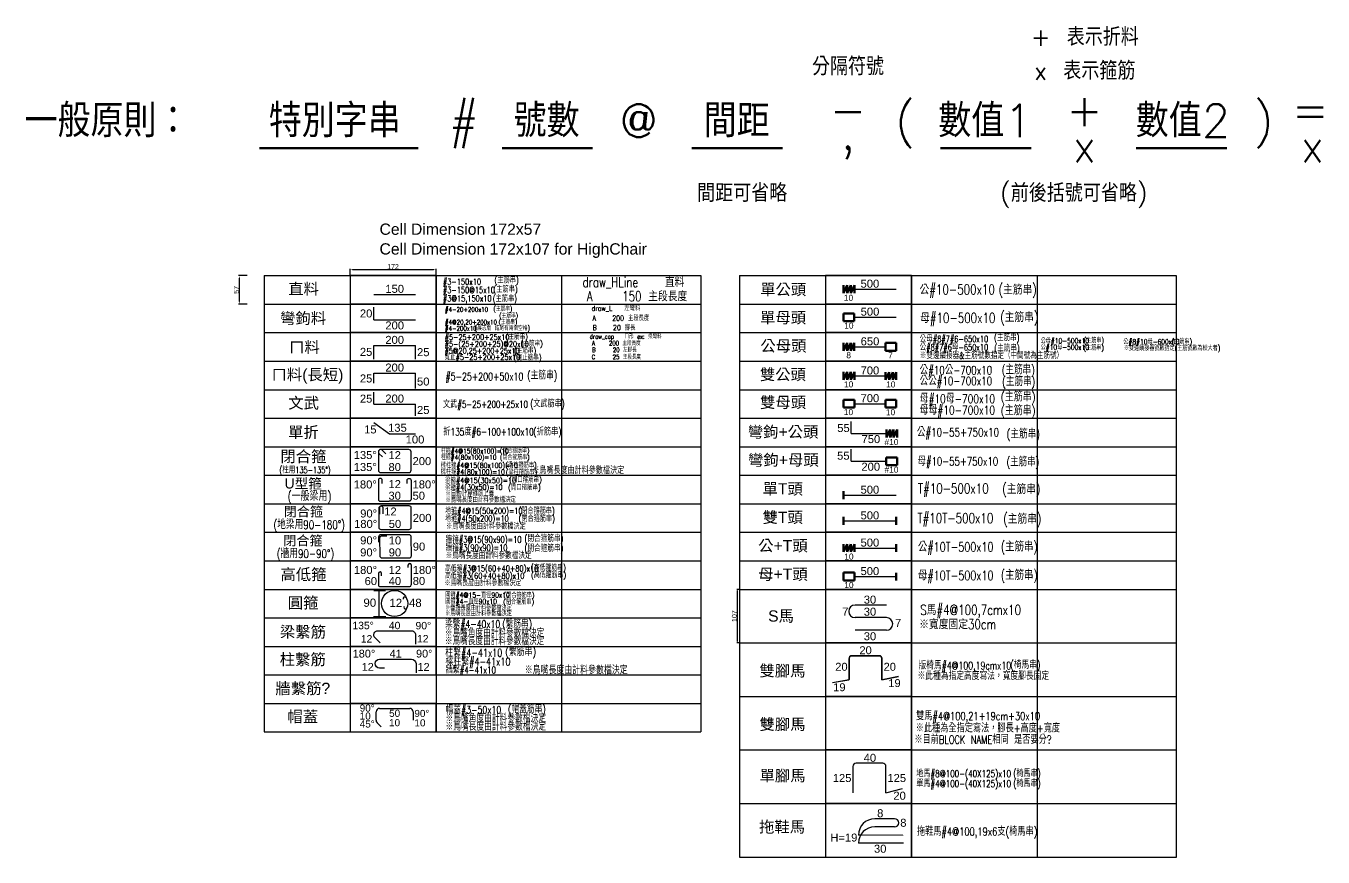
# Model space of a CAD drawing. Header units: millimetres. Extents: x 5 to 9713, y -3338 to 92.
# Drawn here: x 5610 to 8204, y -1766 to -105 of the extents above; entities that cross this region are included whole.
import ezdxf
from ezdxf.enums import TextEntityAlignment as Align

# ---------------------------------------------------------------- set-up
doc = ezdxf.new("R2010")
doc.units = ezdxf.units.MM
doc.linetypes.add('DOT', pattern=[30, 15, -15])
for name, color, linetype in [('-取料', 31, 'Continuous'), ('1', 1, 'Continuous'), ('備註', 3, 'Continuous')]:
    doc.layers.add(name, color=color, linetype=linetype)
doc.styles.get("Standard").update_dxf_attribs({"font": 'arial.ttf'})
doc.styles.add('txt', font='txt.shx', dxfattribs={"height": 0.2, "bigfont": 'chineset.shx'})
doc.dimstyles.new('ISO-25', dxfattribs={"dimtxt": 2.5, "dimasz": 2.5, "dimexe": 1.25, "dimexo": 0.625, "dimtad": 1, "dimtxsty": 'Standard', "dimcen": 2.5, "dimadec": 0, "dimazin": 0, "dimtfac": 1, "dimtmove": 0, "dimatfit": 3, "dimfxl": 1, "dimarcsym": 0})

# ---------------------------------------------------------------- blocks, each defined once
blk = doc.blocks.new('draw_rebar_main')
at = {"layer": '1', "color": 1, "lineweight": 30}
blk.add_line((-70, -0.1), (13.4, -0.1), dxfattribs=at)
at = {"layer": '1', "color": 2}
blk.add_attdef('A', text='', height=16, dxfattribs=at).set_placement((-28.3, 2.9), align=Align.CENTER)
blk = doc.blocks.new('*D31')
at = {"layer": '1', "color": 0, "lineweight": -2, "transparency": 16777216}
for p, q in [((6052.9, -604.2), (6035.6, -604.2)), ((6036.9, -609.2), (6036.9, -656.2)), ((6052.9, -661.2), (6035.6, -661.2))]:
    blk.add_line(p, q, dxfattribs=at)
at = {"layer": '1', "color": 0, "transparency": 16777216}
for points in [[(6036.1, -609.2), (6037.7, -609.2), (6036.9, -604.2)], [(6036.1, -656.2), (6037.7, -656.2), (6036.9, -661.2)]]:
    blk.add_solid(points, dxfattribs=at)
at = {"layer": 'Defpoints', "color": 0, "transparency": 16777216}
for p in [(6053.5, -604.2), (6036.9, -661.2), (6053.5, -661.2)]:
    blk.add_point(p, dxfattribs=at)
at = {"layer": '1', "color": 0, "transparency": 16777216, "insert": (6031.2, -632.7), "char_height": 10, "attachment_point": 5, "rotation": 90}
blk.add_mtext('57', dxfattribs=at)
blk = doc.blocks.new('*D32')
at = {"layer": '1', "color": 0, "lineweight": -2, "transparency": 16777216}
for p, q in [((6258.4, -604.3), (6258.4, -590.7)), ((6263.4, -592), (6425.4, -592)), ((6430.4, -604.3), (6430.4, -590.7))]:
    blk.add_line(p, q, dxfattribs=at)
at = {"layer": '1', "color": 0, "transparency": 16777216}
for points in [[(6263.4, -591.1), (6263.4, -592.8), (6258.4, -592)], [(6425.4, -591.1), (6425.4, -592.8), (6430.4, -592)]]:
    blk.add_solid(points, dxfattribs=at)
at = {"layer": 'Defpoints', "color": 0, "transparency": 16777216}
for p in [(6430.4, -592), (6258.4, -604.9), (6430.4, -604.9)]:
    blk.add_point(p, dxfattribs=at)
at = {"layer": '1', "color": 0, "transparency": 16777216, "insert": (6344.4, -586.3), "char_height": 10, "attachment_point": 5}
blk.add_mtext('172', dxfattribs=at)
blk = doc.blocks.new('draw_rebar_hoop_column')
at = {"color": 1, "lineweight": 30, "flags": 128}
blk.add_lwpolyline([(1.6, 34.4), (-5.5, 41.5, 0.668179), (-13.2, 38.3), (-13.2, 1.3, 0.414214), (-8.7, -3.2), (47.7, -3.2, 0.414214), (52.2, 1.3), (52.2, 38.3, 0.414214), (47.7, 42.8), (-8.7, 42.8, 0.668179), (-11.9, 35.1), (-4.8, 28.1)], format="xyb", dxfattribs=at)
at = {"color": 2}
for tag, p in [('D', (-16.2, 23.8)), ('E', (-16.2, -0.2))]:
    blk.add_attdef(tag, text='', height=16, dxfattribs=at).set_placement(p, align=Align.RIGHT)
for tag, p in [('C', (19.5, 23.5)), ('A', (19.5, -0.2))]:
    blk.add_attdef(tag, text='', height=16, dxfattribs=at).set_placement(p, align=Align.CENTER)
blk.add_attdef('B', (55.2, 11.6), '', height=16, dxfattribs=at)
blk = doc.blocks.new('*D37')
at = {"layer": '1', "color": 0, "lineweight": -2, "transparency": 16777216}
for p, q in [((7036.1, -1231.2), (7031.4, -1231.2)), ((7032.6, -1233.7), (7032.6, -1335.7)), ((7036.1, -1338.2), (7031.4, -1338.2))]:
    blk.add_line(p, q, dxfattribs=at)
at = {"layer": '1', "color": 0, "transparency": 16777216}
for points in [[(7032.2, -1233.7), (7033, -1233.7), (7032.6, -1231.2)], [(7032.2, -1335.7), (7033, -1335.7), (7032.6, -1338.2)]]:
    blk.add_solid(points, dxfattribs=at)
at = {"layer": 'Defpoints', "color": 0, "transparency": 16777216}
for p in [(7036.8, -1231.2), (7032.6, -1338.2), (7036.8, -1338.2)]:
    blk.add_point(p, dxfattribs=at)
at = {"layer": '1', "color": 0, "transparency": 16777216, "insert": (7026.9, -1284.7), "char_height": 10, "attachment_point": 5, "rotation": 90}
blk.add_mtext('107', dxfattribs=at)
blk = doc.blocks.new('draw_rebar_tie_90_135')
at = {"color": 1, "lineweight": 30, "flags": 128}
blk.add_lwpolyline([(14.9, 4.9), (3.7, 16.1, -0.668179), (10, 31.5), (82.2, 31.5, -0.414214), (91.2, 22.5), (91.2, 2)], format="xyb", dxfattribs=at)
at = {"color": 2}
for tag, p in [('D', (1.1, 34.7)), ('B', (-2.1, 5.9))]:
    blk.add_attdef(tag, text='', height=16, dxfattribs=at).set_placement(p, align=Align.RIGHT)
blk.add_attdef('A', text='', height=16, dxfattribs=at).set_placement((46.1, 34.7), align=Align.CENTER)
for tag, p in [('E', (91.3, 34.4)), ('C', (94.5, 6.2))]:
    blk.add_attdef(tag, p, '', height=16, dxfattribs=at)
blk = doc.blocks.new('draw_coupler_male')
at = {"color": 2, "lineweight": 50}
for p, q in [((5.8, 17), (0, 4.5)), ((0, 17), (0, 4.5)), ((5.8, 17), (5.8, 4.5)), ((11.5, 17), (5.8, 4.5)), ((11.5, 17), (11.5, 4.5)), ((17.3, 17), (11.5, 4.5)), ((17.3, 17), (17.3, 4.5))]:
    blk.add_line(p, q, dxfattribs=at)
at = {"color": 1, "lineweight": 30}
blk.add_line((0, 10.7), (83.4, 10.7), dxfattribs=at)
at = {"color": 2}
for tag, height, p in [('A', 12.7, (41.7, 13.1)), ('B', 9.49, (7.9, -7.6))]:
    blk.add_attdef(tag, text='', height=height, dxfattribs=at).set_placement(p, align=Align.CENTER)
blk = doc.blocks.new('draw_coupler_female')
at = {"color": 2, "lineweight": 50}
for p, q in [((0, 18.2), (0, 2.7)), ((21.5, 18.2), (0, 18.2)), ((21.5, 2.7), (0, 2.7)), ((21.5, 18.2), (21.5, 2.7))]:
    blk.add_line(p, q, dxfattribs=at)
at = {"color": 1, "lineweight": 30}
blk.add_line((21.9, 10.7), (105.4, 10.7), dxfattribs=at)
at = {"color": 2}
for tag, height, p in [('A', 16, (52.9, 13.7)), ('B', 12, (10.7, -12.2))]:
    blk.add_attdef(tag, text='', height=height, dxfattribs=at).set_placement(p, align=Align.CENTER)
blk = doc.blocks.new('draw_coupler_male_female')
at = {"color": 2, "lineweight": 50}
for p, q in [((7.2, 18.5), (0, 3)), ((0, 18.5), (0, 3)), ((7.2, 18.5), (7.2, 3)), ((14.4, 18.5), (7.2, 3)), ((14.4, 18.5), (14.4, 3)), ((21.6, 18.5), (14.4, 3)), ((21.6, 18.5), (21.6, 3)), ((83.8, 18.5), (83.8, 3)), ((105.4, 18.5), (83.8, 18.5)), ((105.4, 3), (83.8, 3)), ((105.4, 18.5), (105.4, 3))]:
    blk.add_line(p, q, dxfattribs=at)
at = {"color": 1, "lineweight": 30}
blk.add_line((0, 10.7), (83.8, 10.7), dxfattribs=at)
at = {"color": 2}
for tag, height, p in [('A', 16, (52.9, 13.7)), ('B', 12, (10.3, -12.1)), ('C', 12, (93.8, -12.3))]:
    blk.add_attdef(tag, text='', height=height, dxfattribs=at).set_placement(p, align=Align.CENTER)
blk = doc.blocks.new('draw_coupler_double_male')
at = {"color": 2, "lineweight": 50}
for p, q in [((8.5, 18.6), (1.2, 2.9)), ((1.2, 18.6), (1.2, 2.9)), ((8.5, 18.6), (8.5, 2.9)), ((15.7, 18.6), (8.5, 2.9)), ((15.7, 18.6), (15.7, 2.9)), ((23, 18.6), (15.7, 2.9)), ((23, 18.6), (23, 2.9)), ((92.3, 18.5), (85, 3)), ((85, 18.5), (85, 3)), ((92.3, 18.5), (92.3, 3)), ((99.5, 18.5), (92.3, 3)), ((99.5, 18.5), (99.5, 3)), ((106.7, 18.5), (99.5, 3)), ((106.7, 18.5), (106.7, 3))]:
    blk.add_line(p, q, dxfattribs=at)
at = {"color": 1, "lineweight": 30}
blk.add_line((1.2, 10.7), (106.7, 10.7), dxfattribs=at)
at = {"color": 2}
for tag, height, p in [('A', 16, (54, 13.7)), ('B', 12, (11.4, -12.1)), ('C', 12, (95.6, -12.3))]:
    blk.add_attdef(tag, text='', height=height, dxfattribs=at).set_placement(p, align=Align.CENTER)
blk = doc.blocks.new('draw_coupler_double_female')
at = {"color": 2, "lineweight": 50}
for p, q in [((0, 18.6), (0, 2.9)), ((21.9, 18.6), (0, 18.6)), ((21.9, 2.9), (0, 2.9)), ((21.9, 18.6), (21.9, 2.9)), ((105.4, 18.5), (83.8, 18.5)), ((83.8, 18.5), (83.8, 3)), ((105.4, 3), (83.8, 3)), ((105.4, 18.5), (105.4, 3))]:
    blk.add_line(p, q, dxfattribs=at)
at = {"color": 1, "lineweight": 30}
blk.add_line((21.9, 10.7), (83.8, 10.7), dxfattribs=at)
at = {"color": 2}
for tag, height, p in [('A', 16, (52.7, 13.7)), ('B', 12, (9.9, -12.2)), ('C', 12, (94, -12.4))]:
    blk.add_attdef(tag, text='', height=height, dxfattribs=at).set_placement(p, align=Align.CENTER)
blk = doc.blocks.new('draw_coupler_single_T')
at = {"color": 2, "lineweight": 50}
blk.add_line((0, 18.6), (0, 2.9), dxfattribs=at)
at = {"color": 1, "lineweight": 30}
blk.add_line((0, 10.7), (105.4, 10.7), dxfattribs=at)
at = {"color": 2}
blk.add_attdef('A', text='', height=16, dxfattribs=at).set_placement((52.7, 13.7), align=Align.CENTER)
blk = doc.blocks.new('draw_coupler_double_T')
at = {"color": 2, "lineweight": 50}
for p, q in [((0, 18.6), (0, 2.9)), ((105.4, 18.6), (105.4, 2.9))]:
    blk.add_line(p, q, dxfattribs=at)
at = {"color": 1, "lineweight": 30}
blk.add_line((0, 10.7), (105.4, 10.7), dxfattribs=at)
at = {"color": 2}
blk.add_attdef('A', text='', height=16, dxfattribs=at).set_placement((52.7, 13.7), align=Align.CENTER)
blk = doc.blocks.new('draw_coupler_male_T')
at = {"color": 1, "lineweight": 30}
for p in [(0, 10.7), (5, 10.7)]:
    blk.add_line(p, (105.4, 10.7), dxfattribs=at)
at = {"color": 2, "lineweight": 50}
for p, q in [((7.4, 18.6), (0.1, 2.9)), ((0.1, 18.6), (0.1, 2.9)), ((7.4, 18.6), (0.1, 2.9)), ((0.1, 18.6), (0.1, 2.9)), ((7.4, 18.6), (7.4, 2.9)), ((14.6, 18.6), (7.4, 2.9)), ((7.4, 18.6), (7.4, 2.9)), ((14.6, 18.6), (7.4, 2.9)), ((14.6, 18.6), (14.6, 2.9)), ((21.9, 18.6), (14.6, 2.9)), ((14.6, 18.6), (14.6, 2.9)), ((21.9, 18.6), (14.6, 2.9)), ((21.9, 18.6), (21.9, 2.9)), ((21.9, 18.6), (21.9, 2.9)), ((105.4, 18.6), (105.4, 2.9))]:
    blk.add_line(p, q, dxfattribs=at)
at = {"color": 2}
for tag, height, p in [('A', 16, (52.7, 13.7)), ('B', 12, (10.8, -12.2))]:
    blk.add_attdef(tag, text='', height=height, dxfattribs=at).set_placement(p, align=Align.CENTER)
blk = doc.blocks.new('draw_rebar_horse_single_legged')
at = {"color": 1, "lineweight": 30}
for p, q in [((0, 52.3), (0, 0)), ((59.5, 58.8), (6.5, 58.8)), ((66, 0), (66, 52.3)), ((66, 0), (99.3, 8.4))]:
    blk.add_line(p, q, dxfattribs=at)
for centre, start, end in [((6.5, 52.3), 90, 180), ((59.5, 52.3), 0, 90)]:
    blk.add_arc(centre, 6.52, start, end, dxfattribs=at)
at = {"color": 2}
for tag, p in [('B', (33.9, 61.8)), ('D', (93.3, -13.9))]:
    blk.add_attdef(tag, text='', height=16, dxfattribs=at).set_placement(p, align=Align.CENTER)
blk.add_attdef('A', text='', height=16, dxfattribs=at).set_placement((-3, 21.5), align=Align.RIGHT)
blk.add_attdef('C', (69, 21.5), '', height=16, dxfattribs=at)
blk = doc.blocks.new('draw_coupler_female_T')
at = {"color": 2, "lineweight": 50}
for p, q in [((-63.7, 7.9), (-63.7, -7.9)), ((-41.8, 7.9), (-63.7, 7.9)), ((-41.8, 7.9), (-41.8, -7.9)), ((41.8, 7.8), (41.8, -7.8)), ((-41.8, -7.9), (-63.7, -7.9))]:
    blk.add_line(p, q, dxfattribs=at)
at = {"color": 1, "lineweight": 30}
blk.add_line((-41.8, 0), (41.8, 0), dxfattribs=at)
at = {"color": 2}
for tag, height, p in [('A', 16, (-11, 3)), ('B', 12, (-52.9, -22.9))]:
    blk.add_attdef(tag, text='', height=height, dxfattribs=at).set_placement(p, align=Align.CENTER)
blk = doc.blocks.new('draw_rebar_hoop_circle')
at = {"color": 255}
for p, q in [((14.2, 52.5), (37.9, 52.5)), ((24, 52.5), (24, 0.1)), ((13.9, 0.1), (38.4, 0.1))]:
    blk.add_line(p, q, dxfattribs=at)
at = {"color": 1, "lineweight": 30}
blk.add_circle((55.8, 26.3), 26.2, dxfattribs=at)
at = {"layer": '1', "color": 1, "lineweight": 30}
for centre, radius, start, end in [((76.2, 36.2), 3.29, 30.5853, 207.0944), ((77.6, 18.6), 3, 145.8764, 341.9652)]:
    blk.add_arc(centre, radius, start, end, dxfattribs=at)
at = {"color": 2}
for tag, p in [('A', (19, 19.7)), ('C', (70.9, 19.4))]:
    blk.add_attdef(tag, text='', height=16.4, dxfattribs=at).set_placement(p, align=Align.RIGHT)
blk.add_attdef('B', (84.5, 19.4), '', height=16.4, dxfattribs=at)
blk = doc.blocks.new('draw_rebar_tie_90_180')
at = {"color": 1, "lineweight": 30, "flags": 128}
blk.add_lwpolyline([(19.7, 10.8), (9.7, 10.8, -1), (9.7, 28.8), (73.2, 28.8, -0.393804), (82.4, 19.8), (82.4, 1.3)], format="xyb", dxfattribs=at)
at = {"color": 2}
for tag, p in [('D', (0.9, 31.8)), ('B', (-2, 5.3))]:
    blk.add_attdef(tag, text='', height=15.6, dxfattribs=at).set_placement(p, align=Align.RIGHT)
blk.add_attdef('A', text='', height=15.6, dxfattribs=at).set_placement((41.7, 31.8), align=Align.CENTER)
for tag, p in [('E', (82.4, 31.8)), ('C', (85.4, 5.2))]:
    blk.add_attdef(tag, p, '', height=15.6, dxfattribs=at)
blk = doc.blocks.new('draw_rebar_single_fold_135')
at = {"layer": '1', "color": 1, "lineweight": 30}
for p, q in [((9.5, 42), (41.1, 19.4)), ((41.1, 19.4), (92.7, 19.4))]:
    blk.add_line(p, q, dxfattribs=at)
at = {"color": 2}
blk.add_attdef('A', text='', height=16, dxfattribs=at).set_placement((14.9, 20.4), align=Align.RIGHT)
blk.add_attdef('C', (38, 23.7), '', height=16, dxfattribs=at)
blk.add_attdef('B', text='', height=16, dxfattribs=at).set_placement((91.8, 0.3), align=Align.CENTER)
blk = doc.blocks.new('draw_rebar_double_fold_wenwu')
at = {"layer": '1', "color": 1, "lineweight": 30}
for p, q in [((17.2, 23.6), (17.2, 47.2)), ((17.2, 23.6), (100.5, 23.6)), ((100.5, 0), (100.5, 23.6))]:
    blk.add_line(p, q, dxfattribs=at)
at = {"color": 2}
blk.add_attdef('A', text='', height=16, dxfattribs=at).set_placement((14.2, 26.4), align=Align.RIGHT)
blk.add_attdef('B', text='', height=16, dxfattribs=at).set_placement((58.9, 26.6), align=Align.CENTER)
blk.add_attdef('C', (103.5, 3.8), '', height=16, dxfattribs=at)
blk = doc.blocks.new('draw_rebar_double_fold_uneven')
at = {"color": 1, "lineweight": 30}
for p, q in [((16.7, 10.5), (16.7, 31)), ((16.7, 31), (100, 31)), ((100, 0), (100, 31))]:
    blk.add_line(p, q, dxfattribs=at)
at = {"color": 2}
blk.add_attdef('A', text='', height=16, dxfattribs=at).set_placement((13.7, 12.1), align=Align.RIGHT)
blk.add_attdef('B', text='', height=16, dxfattribs=at).set_placement((58.4, 34), align=Align.CENTER)
blk.add_attdef('C', (103, 6), '', height=16, dxfattribs=at)
blk = doc.blocks.new('draw_rebar_double_fold')
at = {"layer": '1', "color": 1, "lineweight": 30}
for p, q in [((17.2, 0), (17.2, 27.5)), ((17.2, 27.5), (100.6, 27.5)), ((100.6, 0), (100.6, 27.5))]:
    blk.add_line(p, q, dxfattribs=at)
at = {"layer": '1', "color": 2}
blk.add_attdef('B', text='', height=16, dxfattribs=at).set_placement((58.9, 30.5), align=Align.CENTER)
blk.add_attdef('A', text='', height=16, dxfattribs=at).set_placement((14.2, 6.5), align=Align.RIGHT)
blk.add_attdef('C', (103.6, 6), '', height=16, dxfattribs=at)
blk = doc.blocks.new('draw_rebar_single_fold')
at = {"layer": '1', "color": 1, "lineweight": 30}
for q in [(17.9, 45.3), (101.1, 20.2)]:
    blk.add_line((17.9, 20.2), q, dxfattribs=at)
at = {"layer": '1', "color": 2}
blk.add_attdef('A', text='', height=16, dxfattribs=at).set_placement((14.9, 24.9), align=Align.RIGHT)
blk.add_attdef('B', text='', height=16, dxfattribs=at).set_placement((59.6, 1), align=Align.CENTER)
blk = doc.blocks.new('draw_rebar_hoop_U')
at = {"color": 1, "lineweight": 30, "flags": 128}
for points in [[(46.6, 35.2), (46.6, 41.7, 1), (38.8, 41.7), (38.8, 3.9, 0.414214), (42.7, 0), (60.3, 0)], [(96.4, 35.2), (96.4, 41.7, -1), (104.2, 41.7), (104.2, 3.9, -0.414214), (100.3, 0), (60.3, 0)]]:
    blk.add_lwpolyline(points, format="xyb", dxfattribs=at)
at = {"color": 2}
blk.add_attdef('D', text='', height=16, dxfattribs=at).set_placement((35.8, 25.5), align=Align.RIGHT)
for tag, p in [('C', (71.5, 26.2)), ('A', (71.5, 3))]:
    blk.add_attdef(tag, text='', height=16, dxfattribs=at).set_placement(p, align=Align.CENTER)
for tag, p in [('E', (107.2, 25.6)), ('B', (107.2, 3))]:
    blk.add_attdef(tag, p, '', height=16, dxfattribs=at)
blk = doc.blocks.new('draw_rebar_hoop_ground')
at = {"color": 1, "lineweight": 30, "flags": 128}
blk.add_lwpolyline([(42.9, 34.8), (42.9, 44.8, 1.122823), (33.9, 44.8), (33.8, 7.9, 0.414214), (38.3, 3.4), (94.4, 3.4, 0.414214), (98.9, 7.9), (99, 45.9, 0.414214), (94.5, 50.4), (39.8, 50.6, 0.418123), (35.3, 46), (35.3, 33.6)], format="xyb", dxfattribs=at)
at = {"color": 2}
for tag, p in [('D', (30.6, 27.2)), ('E', (30.8, 6.4))]:
    blk.add_attdef(tag, text='', height=16, dxfattribs=at).set_placement(p, align=Align.RIGHT)
for tag, p in [('C', (44.8, 31.2)), ('B', (101.9, 18.4))]:
    blk.add_attdef(tag, p, '', height=16, dxfattribs=at)
blk.add_attdef('A', text='', height=16, dxfattribs=at).set_placement((66.3, 6.4), align=Align.CENTER)
blk = doc.blocks.new('draw_rebar_hoop_wall')
at = {"color": 1, "lineweight": 30}
for p, q in [((41.9, 43.4), (41.9, 33.4)), ((44, 41), (44.1, 6.2)), ((102.7, 47.9), (46.4, 47.9)), ((48.5, 45.5), (58.5, 45.5)), ((107.4, 6.1), (107.2, 43.4)), ((48.6, 1.7), (102.9, 1.6))]:
    blk.add_line(p, q, dxfattribs=at)
for centre, start, end in [((46.4, 43.4), 90, 180), ((48.5, 41), 90, 180), ((102.7, 43.4), 0, 90), ((48.6, 6.2), 180, 270), ((102.9, 6.1), 270, 0)]:
    blk.add_arc(centre, 4.5, start, end, dxfattribs=at)
at = {"color": 2}
for tag, p in [('D', (38.9, 28.8)), ('E', (38.9, 4.7))]:
    blk.add_attdef(tag, text='', height=16, dxfattribs=at).set_placement(p, align=Align.RIGHT)
for tag, p in [('C', (74.6, 28.6)), ('A', (74.6, 4.7))]:
    blk.add_attdef(tag, text='', height=16, dxfattribs=at).set_placement(p, align=Align.CENTER)
blk.add_attdef('B', (110.3, 16.3), '', height=16, dxfattribs=at)
blk = doc.blocks.new('draw_rebar_hoop_hi_low')
at = {"color": 1, "lineweight": 30}
for p, q in [((102.5, 40.5), (102.5, 45.5)), ((108.5, 45.5), (108.5, 5.4))]:
    blk.add_line(p, q, dxfattribs=at)
at = {"color": 1, "lineweight": 30, "flags": 128}
blk.add_lwpolyline([(49.1, 23.4), (49.1, 28.4, 1), (43.1, 28.4), (43.1, 5.3, 0.414214), (46.1, 2.3), (105.5, 2.3)], format="xyb", dxfattribs=at)
at = {"color": 1, "lineweight": 30}
for centre, start, end in [((105.5, 45.5), 360, 180), ((105.5, 5.4), 270, 360)]:
    blk.add_arc(centre, 3, start, end, dxfattribs=at)
at = {"color": 2}
for tag, p in [('E', (40.1, 27.4)), ('B', (40.1, 5.2))]:
    blk.add_attdef(tag, text='', height=16, dxfattribs=at).set_placement(p, align=Align.RIGHT)
for tag, p in [('D', (75.8, 27.4)), ('A', (75.8, 5.3))]:
    blk.add_attdef(tag, text='', height=16, dxfattribs=at).set_placement(p, align=Align.CENTER)
for tag, p in [('F', (111.5, 27.4)), ('C', (111.5, 5.4))]:
    blk.add_attdef(tag, p, '', height=16, dxfattribs=at)
blk = doc.blocks.new('draw_coupler_female_fold')
at = {"color": 1, "lineweight": 30}
for q in [(22.1, 45.8), (92.6, 21.8)]:
    blk.add_line((22.1, 21.8), q, dxfattribs=at)
at = {"color": 2, "lineweight": 50}
for p, q in [((92.6, 29.5), (92.6, 14)), ((114.1, 29.5), (92.6, 29.5)), ((114.1, 29.5), (114.1, 14)), ((114.1, 14), (92.6, 14))]:
    blk.add_line(p, q, dxfattribs=at)
at = {"color": 2}
blk.add_attdef('A', text='', height=16, dxfattribs=at).set_placement((19.1, 24.8), align=Align.RIGHT)
for tag, height, p in [('B', 16, (61.5, 2.8)), ('C', 12, (103, -1.2))]:
    blk.add_attdef(tag, text='', height=height, dxfattribs=at).set_placement(p, align=Align.CENTER)
blk = doc.blocks.new('draw_coupler_male_fold')
at = {"color": 1, "lineweight": 30}
for q in [(24.2, 47.2), (116.3, 23.4)]:
    blk.add_line((24.2, 23.4), q, dxfattribs=at)
at = {"color": 2, "lineweight": 50}
for p, q in [((101.9, 31.2), (94.7, 15.6)), ((94.7, 31.2), (94.7, 15.6)), ((101.9, 31.2), (101.9, 15.6)), ((109.1, 31.2), (101.9, 15.6)), ((109.1, 31.2), (109.1, 15.6)), ((116.3, 31.2), (109.1, 15.6)), ((116.3, 31.2), (116.3, 15.6))]:
    blk.add_line(p, q, dxfattribs=at)
at = {"color": 2}
blk.add_attdef('A', text='', height=16, dxfattribs=at).set_placement((21.2, 26.4), align=Align.RIGHT)
for tag, height, p in [('B', 16, (63.6, 4.3)), ('C', 12, (104.7, 0.3))]:
    blk.add_attdef(tag, text='', height=height, dxfattribs=at).set_placement(p, align=Align.CENTER)
blk = doc.blocks.new('draw_rebar_horse_slipper')
at = {"color": 1, "lineweight": 30}
for p, q in [((105.2, 69.6), (65.4, 69.6)), ((105.2, 69.6), (65.4, 69.6)), ((105.2, 53.3), (65.4, 53.3)), ((122.9, 20.8), (32.9, 20.8))]:
    blk.add_line(p, q, dxfattribs=at)
at = {"color": 1, "linetype": 'DOT', "lineweight": 30, "ltscale": 0.003}
blk.add_line((122.9, 37.1), (32.9, 37.1), dxfattribs=at)
at = {"color": 1, "lineweight": 30}
for centre, radius, start, end in [((65.4, 37.1), 32.5, 90, 180), ((65.4, 20.8), 32.5, 90, 180), ((105.2, 61.4), 8.12, 270, 90)]:
    blk.add_arc(centre, radius, start, end, dxfattribs=at)
at = {"color": 2}
for tag, p in [('C', (76.4, 72.6)), ('A', (76.3, 1.7))]:
    blk.add_attdef(tag, text='', height=16, dxfattribs=at).set_placement(p, align=Align.CENTER)
blk.add_attdef('D', (116.4, 53.6), '', height=16, dxfattribs=at)
blk.add_attdef('B', text='', height=16, dxfattribs=at).set_placement((30.7, 24), align=Align.RIGHT)
blk = doc.blocks.new('draw_rebar_horse_s')
at = {"color": 1, "lineweight": 30}
for p, q in [((91.8, 72), (28.9, 72)), ((91.8, 47), (28.9, 47)), ((91.8, 22), (28.9, 22))]:
    blk.add_line(p, q, dxfattribs=at)
for centre, start, end in [((28.9, 59.5), 90, 270), ((91.8, 34.5), 270, 90)]:
    blk.add_arc(centre, 12.5, start, end, dxfattribs=at)
at = {"color": 2}
for tag, p in [('A', (58.7, 75)), ('C', (58.7, 50.9)), ('E', (58.7, 1.8))]:
    blk.add_attdef(tag, text='', height=16, dxfattribs=at).set_placement(p, align=Align.CENTER)
blk.add_attdef('B', text='', height=16, dxfattribs=at).set_placement((15.6, 51.2), align=Align.RIGHT)
blk.add_attdef('D', (108.8, 28.4), '', height=16, dxfattribs=at)
blk = doc.blocks.new('draw_rebar_tie_cap')
at = {"color": 1, "lineweight": 30}
for p, q in [((33.8, 18.6), (33.8, 35.7)), ((40.5, 42.4), (101.1, 42.4)), ((107.8, 35.7), (107.8, 18.9)), ((44.1, 5.4), (35.7, 13.8))]:
    blk.add_line(p, q, dxfattribs=at)
for centre, start, end in [((40.5, 35.7), 90, 180), ((101.1, 35.7), 0, 90), ((40.5, 18.6), 180, 225)]:
    blk.add_arc(centre, 6.72, start, end, dxfattribs=at)
at = {"color": 2}
for tag, p in [('B', (12.1, 20.1)), ('A', (70.9, 25.5)), ('C', (70.8, 6.8))]:
    blk.add_attdef(tag, text='', height=14.2, dxfattribs=at).set_placement(p, align=Align.CENTER)
for tag, p in [('E', (31.1, 36)), ('F', (31.1, 4.2))]:
    blk.add_attdef(tag, text='', height=14.2, dxfattribs=at).set_placement(p, align=Align.RIGHT)
for tag, p in [('G', (110.4, 25.2)), ('D', (110.5, 6.4))]:
    blk.add_attdef(tag, p, '', height=14.2, dxfattribs=at)
blk = doc.blocks.new('draw_rebar_horse_double_legged')
at = {"color": 1, "lineweight": 30}
for p, q in [((35.1, 67.7), (35.1, 25.4)), ((95.8, 73), (40.4, 73)), ((101.1, 25.4), (101.1, 67.7)), ((101.1, 25.4), (134.1, 32.1)), ((2.1, 19.8), (35.1, 25.4))]:
    blk.add_line(p, q, dxfattribs=at)
for centre, start, end in [((40.4, 67.7), 90, 180), ((95.8, 67.7), 0, 90)]:
    blk.add_arc(centre, 5.28, start, end, dxfattribs=at)
at = {"color": 2}
for tag, p in [('C', (68.1, 76)), ('E', (125.9, 10.4)), ('A', (15.7, 2.1))]:
    blk.add_attdef(tag, text='', height=15.9, dxfattribs=at).set_placement(p, align=Align.CENTER)
blk.add_attdef('B', text='', height=15.9, dxfattribs=at).set_placement((32.2, 43), align=Align.RIGHT)
blk.add_attdef('D', (104.1, 43), '', height=15.9, dxfattribs=at)

msp = doc.modelspace()

# ---------------------------------------------------------------- linework, layer by layer
for p, q in [((6086.354, -604.206), (6959.599, -604.206)), ((6086.354, -604.206), (6086.354, -1516.206)), ((6258.354, -604.206), (6258.354, -1516.206)), ((6430.354, -604.206), (6430.354, -1516.206)), ((6681.48, -604.206), (6681.48, -1516.206)), ((6959.599, -604.206), (6959.599, -1516.206)), ((7036.768, -604.206), (7910.013, -604.206)), ((7036.768, -604.206), (7036.768, -1766.203)), ((7208.768, -604.206), (7208.768, -1766.203)), ((7380.768, -604.206), (7380.768, -1766.203)), ((7631.894, -604.206), (7631.894, -1766.203)), ((7910.013, -604.206), (7910.013, -1766.203)), ((6086.354, -661.206), (6959.599, -661.206)), ((6086.354, -661.206), (6959.599, -661.206)), ((7036.768, -661.206), (7910.013, -661.206)), ((6086.354, -718.206), (6959.599, -718.206)), ((7036.768, -718.206), (7910.013, -718.206)), ((6086.354, -775.206), (6959.599, -775.206)), ((7036.768, -775.206), (7910.013, -775.206)), ((6086.354, -832.206), (6959.599, -832.206)), ((7036.768, -832.206), (7910.013, -832.206)), ((6086.354, -889.206), (6959.599, -889.206)), ((7036.768, -889.203), (7910.563, -889.203)), ((6086.354, -946.206), (6959.599, -946.206)), ((7036.768, -946.203), (7910.563, -946.203)), ((6086.354, -1003.206), (6959.599, -1003.206)), ((7036.768, -1003.203), (7910.563, -1003.203)), ((6086.354, -1060.206), (6959.599, -1060.206)), ((7036.768, -1060.203), (7910.563, -1060.203)), ((6086.354, -1117.206), (6959.599, -1117.206)), ((7036.768, -1117.203), (7910.563, -1117.203)), ((6086.354, -1174.206), (6959.599, -1174.206)), ((7036.768, -1174.203), (7910.563, -1174.203)), ((6086.354, -1231.206), (6959.599, -1231.206)), ((6086.354, -1231.206), (6959.357, -1231.206)), ((6086.354, -1231.219), (6959.599, -1231.219)), ((6086.354, -1231.221), (6959.599, -1231.221)), ((7036.768, -1231.203), (7910.563, -1231.203)), ((6086.354, -1288.206), (6959.599, -1288.206)), ((6086.354, -1345.206), (6959.599, -1345.206)), ((7036.768, -1338.203), (7910.563, -1338.203)), ((6086.354, -1402.206), (6959.599, -1402.206)), ((7036.768, -1445.203), (7910.563, -1445.203)), ((6086.354, -1459.206), (6959.599, -1459.206)), ((6086.354, -1516.206), (6959.599, -1516.206)), ((7036.768, -1552.203), (7910.563, -1552.203)), ((7036.768, -1659.203), (7910.563, -1659.203)), ((7036.768, -1766.203), (7910.563, -1766.203))]:
    msp.add_line(p, q)
for points in [[(6258.354, -604.206), (6258.354, -661.206), (6430.354, -661.206), (6430.354, -604.206), (6258.354, -604.206)], [(7208.768, -604.206), (7208.768, -661.206), (7380.768, -661.206), (7380.768, -604.206), (7208.768, -604.206)], [(6258.354, -661.206), (6258.354, -718.206), (6430.354, -718.206), (6430.354, -661.206), (6258.354, -661.206)], [(7208.768, -661.206), (7208.768, -718.206), (7380.768, -718.206), (7380.768, -661.206), (7208.768, -661.206)], [(6258.354, -718.206), (6258.354, -775.206), (6430.354, -775.206), (6430.354, -718.206), (6258.354, -718.206)], [(7208.768, -718.206), (7208.768, -775.206), (7380.768, -775.206), (7380.768, -718.206), (7208.768, -718.206)], [(6258.354, -775.206), (6258.354, -832.206), (6430.354, -832.206), (6430.354, -775.206), (6258.354, -775.206)], [(7208.768, -775.206), (7208.768, -832.206), (7380.768, -832.206), (7380.768, -775.206), (7208.768, -775.206)], [(6258.354, -832.206), (6258.354, -889.206), (6430.354, -889.206), (6430.354, -832.206), (6258.354, -832.206)], [(7208.768, -832.203), (7208.768, -889.203), (7380.768, -889.203), (7380.768, -832.203), (7208.768, -832.203)], [(6258.354, -889.206), (6258.354, -946.206), (6430.354, -946.206), (6430.354, -889.206), (6258.354, -889.206)], [(7208.768, -889.203), (7208.768, -946.203), (7380.768, -946.203), (7380.768, -889.203), (7208.768, -889.203)], [(6258.354, -946.206), (6258.354, -1003.206), (6430.354, -1003.206), (6430.354, -946.206), (6258.354, -946.206)], [(7208.768, -946.203), (7208.768, -1003.203), (7380.768, -1003.203), (7380.768, -946.203), (7208.768, -946.203)], [(6258.354, -1003.206), (6258.354, -1060.206), (6430.354, -1060.206), (6430.354, -1003.206), (6258.354, -1003.206)], [(7208.768, -1003.203), (7208.768, -1060.203), (7380.768, -1060.203), (7380.768, -1003.203), (7208.768, -1003.203)], [(6258.354, -1060.206), (6258.354, -1117.206), (6430.354, -1117.206), (6430.354, -1060.206), (6258.354, -1060.206)], [(7208.768, -1060.203), (7208.768, -1117.203), (7380.768, -1117.203), (7380.768, -1060.203), (7208.768, -1060.203)], [(6258.354, -1117.206), (6258.354, -1174.206), (6430.354, -1174.206), (6430.354, -1117.206), (6258.354, -1117.206)], [(7208.768, -1117.203), (7208.768, -1174.203), (7380.768, -1174.203), (7380.768, -1117.203), (7208.768, -1117.203)], [(6258.354, -1174.221), (6258.354, -1231.221), (6430.354, -1231.221), (6430.354, -1174.221), (6258.354, -1174.221)], [(7208.768, -1174.203), (7208.768, -1231.203), (7380.768, -1231.203), (7380.768, -1174.203), (7208.768, -1174.203)], [(6258.354, -1231.206), (6258.354, -1288.206), (6430.354, -1288.206), (6430.354, -1231.206), (6258.354, -1231.206)], [(7208.768, -1231.203), (7208.768, -1338.203), (7380.768, -1338.203), (7380.768, -1231.203), (7208.768, -1231.203)], [(6258.354, -1288.206), (6258.354, -1345.206), (6430.354, -1345.206), (6430.354, -1288.206), (6258.354, -1288.206)], [(6258.354, -1345.206), (6258.354, -1402.206), (6430.354, -1402.206), (6430.354, -1345.206), (6258.354, -1345.206)], [(7208.768, -1338.203), (7208.768, -1445.203), (7380.768, -1445.203), (7380.768, -1338.203), (7208.768, -1338.203)], [(7208.768, -1445.203), (7208.768, -1552.203), (7380.768, -1552.203), (7380.768, -1445.203), (7208.768, -1445.203)], [(6258.354, -1459.206), (6258.354, -1516.206), (6430.354, -1516.206), (6430.354, -1459.206), (6258.354, -1459.206)], [(7208.768, -1552.203), (7208.768, -1659.203), (7380.768, -1659.203), (7380.768, -1552.203), (7208.768, -1552.203)], [(7208.768, -1659.203), (7208.768, -1766.203), (7380.768, -1766.203), (7380.768, -1659.203), (7208.768, -1659.203)]]:
    msp.add_lwpolyline(points)

# ---------------------------------------------------------------- block references
msp.add_blockref('draw_rebar_horse_double_legged', (7220.558, -1437.489))
ref = msp.add_blockref('draw_rebar_single_fold', (6288.021, -712.776))
ref.add_attrib('A', '200', dxfattribs={"layer": '1', "color": 2, "height": 16}).set_placement((6347.641, -711.78), align=Align.CENTER)
ref.add_attrib('B', '20', dxfattribs={"layer": '1', "color": 2, "height": 16}).set_placement((6302.946, -687.838), align=Align.RIGHT)
ref = msp.add_blockref('draw_rebar_double_fold', (6288.779, -771.166))
ref.add_attrib('A', '200', dxfattribs={"layer": '1', "color": 2, "height": 16}).set_placement((6347.641, -740.675), align=Align.CENTER)
ref.add_attrib('B', '25', dxfattribs={"layer": '1', "color": 2, "height": 16}).set_placement((6302.946, -764.627), align=Align.RIGHT)
ref.add_attrib('C', '25', (6392.336, -765.208), dxfattribs={"layer": '1', "color": 2, "height": 16})
ref = msp.add_blockref('draw_rebar_double_fold_uneven', (6289.22, -829.929))
ref.add_attrib('A', '200', dxfattribs={"color": 2, "height": 16}).set_placement((6347.601, -795.959), align=Align.CENTER)
ref.add_attrib('B', '25', dxfattribs={"color": 2, "height": 16}).set_placement((6302.946, -817.814), align=Align.RIGHT)
ref.add_attrib('C', '50', (6392.256, -823.935), dxfattribs={"color": 2, "height": 16})
ref = msp.add_blockref('draw_rebar_double_fold_wenwu', (6288.774, -884.553))
ref.add_attrib('A', '200', dxfattribs={"color": 2, "height": 16}).set_placement((6347.641, -857.937), align=Align.CENTER)
ref.add_attrib('B', '25', dxfattribs={"color": 2, "height": 16}).set_placement((6302.946, -858.153), align=Align.RIGHT)
ref.add_attrib('C', '25', (6392.315, -880.78), dxfattribs={"color": 2, "height": 16})
ref = msp.add_blockref('draw_rebar_single_fold_135', (6296.476, -940.039))
ref.add_attrib('A', '100', dxfattribs={"color": 2, "height": 16}).set_placement((6388.283, -939.722), align=Align.CENTER)
ref.add_attrib('B', '15', dxfattribs={"color": 2, "height": 16}).set_placement((6311.356, -919.652), align=Align.RIGHT)
ref.add_attrib('C', '135', (6334.492, -916.302), dxfattribs={"color": 2, "height": 16})
for name, p, values in [('draw_coupler_male_fold', (7236.154, -943.211), {'A': '55', 'B': '750', 'C': '#10'}), ('draw_rebar_hoop_column', (6328.165, -994.556), {'A': '80', 'B': '200', 'C': '12', 'D': '135%%d', 'E': '135%%d'}), ('draw_coupler_female_fold', (7237.951, -996.939), {'A': '55', 'B': '200', 'C': '#10'}), ('draw_rebar_hoop_U', (6276.147, -1055.092), {'A': '30', 'B': '50', 'C': '12', 'D': '180%%d', 'E': '180%%d'}), ('draw_rebar_hoop_ground', (6281.912, -1114.843), {'A': '50', 'B': '200', 'C': '12', 'D': '90%%d', 'E': '180%%d'}), ('draw_rebar_hoop_wall', (6273.563, -1170.068), {'A': '90', 'B': '90', 'C': '10', 'D': '90%%d', 'E': '90%%d'}), ('draw_rebar_hoop_hi_low', (6272.229, -1227.876), {'A': '40', 'B': '60', 'C': '80', 'D': '12', 'E': '180%%d', 'F': '180%%d'}), ('draw_rebar_hoop_circle', (6291.624, -1285.784), {'A': '90', 'B': '48', 'C': '12'}), ('draw_rebar_horse_s', (7239.215, -1334.804), {'A': '30', 'B': '7', 'C': '30', 'D': '7', 'E': '30'}), ('draw_rebar_horse_double_legged', (7221.012, -1436.913), {'A': '19', 'B': '20', 'C': '20', 'D': '20', 'E': '19'}), ('draw_rebar_tie_90_180', (6307.87, -1399.29), {'A': '41', 'B': '12', 'C': '12', 'D': '180°', 'E': '90°'}), ('draw_rebar_tie_cap', (6276.643, -1511.549), {'A': '50', 'B': '10', 'C': '10', 'D': '10', 'E': '90%%D', 'F': '45%%D', 'G': '90%%D'}), ('draw_rebar_horse_slipper', (7242.031, -1759.258), {'A': '30', 'B': 'H=19', 'C': '8', 'D': '8'})]:
    msp.add_blockref(name, p).add_auto_attribs(values)
at = {"layer": '1'}
for name, p, xscale, yscale, zscale, values in [('draw_coupler_male', (7245.024, -644.941), 1.264612380647651, 1.264612380647651, 1.264612380647651, {'A': '500', 'B': '10'}), ('draw_rebar_tie_90_135', (6304.911, -1342.959), 0.9246889763109408, 0.9246889763109408, 0.9246889763109408, {'A': '40', 'B': '12', 'C': '12', 'D': '135%%D', 'E': '90%%D'})]:
    msp.add_blockref(name, p, dxfattribs=dict(at, xscale=xscale, yscale=yscale, zscale=zscale)).add_auto_attribs(values)
for name, p, values in [('draw_rebar_main', (6375.928, -641.569), {'A': '150'}), ('draw_coupler_female', (7245.033, -697.954), {'A': '500', 'B': '10'}), ('draw_coupler_male_female', (7245.033, -757.25), {'A': '650', 'B': '8', 'C': '7'}), ('draw_coupler_double_male', (7243.796, -815.475), {'A': '700', 'B': '10', 'C': '10'}), ('draw_coupler_double_female', (7245.033, -870.884), {'A': '700', 'B': '10', 'C': '10'}), ('draw_coupler_single_T', (7245.033, -1053.795), {'A': '500'}), ('draw_coupler_double_T', (7245.033, -1105.069), {'A': '500'}), ('draw_coupler_male_T', (7245.033, -1159.47), {'A': '500', 'B': '10'}), ('draw_coupler_female_T', (7308.72, -1205.734), {'A': '500', 'B': '10'})]:
    msp.add_blockref(name, p, dxfattribs=at).add_auto_attribs(values)
ref = msp.add_blockref('draw_rebar_horse_single_legged', (7263.827, -1637.706), dxfattribs=at)
ref.add_attrib('A', '40', dxfattribs={"layer": '0', "color": 2, "height": 16}).set_placement((7297.752, -1575.887), align=Align.CENTER)
ref.add_attrib('B', '125', dxfattribs={"layer": '0', "color": 2, "height": 16}).set_placement((7260.827, -1616.238), align=Align.RIGHT)
ref.add_attrib('C', '125', (7332.804, -1616.238), dxfattribs={"layer": '0', "color": 2, "height": 16})
ref.add_attrib('D', '20', dxfattribs={"layer": '0', "color": 2, "height": 16}).set_placement((7357.085, -1651.615), align=Align.CENTER)

# ---------------------------------------------------------------- texts
at = {"layer": '-取料', "lineweight": 25, "style": 'txt', "width": 0.75}
for s, height, p in [('#3-150x10', 12.2101, (6444.08, -616.514)), ('draw_HLine   直料', 20, (6723.319, -617.314)), ('#3-150@15x10', 12.21011, (6444.08, -632.992)), ('#3@15,150x10', 12.21011, (6444.08, -649.824)), ('A    150 主段長度', 20, (6731.813, -645.472)), ('#4-20+200x10', 9.22257, (6448.084, -672.009)), ('draw_L   左彎料', 10.40417, (6741.26, -669.683)), ('#4@20,20+200x10', 9.22257, (6448.084, -697.274)), ('A    200 主段長度', 10.40417, (6743.241, -689.126)), ('#5-25+200+25x10', 10.90094, (6447.658, -727.193)), ('#4-200x10  ', 9.22257, (6448.084, -709.72)), ('draw_cap   ㄇ形 ex: 梁彎料', 8.92796, (6737.757, -725.883)), ('B    20 腳長', 10.4042, (6743.453, -708.218)), ('#5@20,25+200+25x10', 10.90094, (6447.318, -754.496)), ('#5-(25+200+25)@20x10', 10.90094, (6447.658, -740.845)), ('A    200 主段長度', 8.92796, (6742.195, -739.24)), ('B     20 左腳長', 8.92796, (6742.195, -752.643)), ('寬止#5-25+200+25x10', 10.90094, (6447.318, -767.24)), ('C     25 主段長度', 8.92796, (6741.593, -766.84)), ('#5-25+200+50x10', 15.32022, (6449.213, -805.934)), ('文武#5-25+200+25x10', 13.93065, (6444.432, -861.517)), ('折135度#6-100+100x10', 14.31175, (6444.766, -916.362))]:
    msp.add_text(s, height=height, dxfattribs=at).set_placement(p, align=Align.MIDDLE_LEFT)
at = {"layer": '-取料', "style": 'txt', "width": 0.75}
for s, height, p in [('公#10-500x10', 20, (7397.018, -631.987)), ('母#10-500x10', 20, (7398, -688.795)), ('公母#8#7#6-650x10', 12.96768, (7397.242, -730.907)), ('公#8#7#6母-650x10', 12.96768, (7397.242, -747.453)), ('公母#10-500x10', 10, (7639.191, -734.559)), ('公#10母-500x10', 10, (7639.191, -747.318)), ('公#8#10母-600x10', 10, (7804.515, -736.442)), ('公#10公-700x10', 16.88269, (7397.218, -793.344)), ('公公#10-700x10', 16.88269, (7397.218, -814.885)), ('母#10母-700x10', 17.56863, (7397.209, -850.613)), ('母母#10-700x10', 17.56863, (7397.209, -873.03)), ('公#10-55+750x10', 16.95288, (7391.687, -917.492)), ('柱箍#4@15(80x100)=10', 9.67542, (6440.129, -954.943)), ('樑柱箍#4@15(80x100)=10', 10.27106, (6439.69, -983.575)), ('柱箍#4(80x100)=10', 9.67542, (6440.129, -967.184)), ('母#10-55+750x10', 16.63345, (7392.963, -975.513)), ('樑柱箍#4(80x100)=10', 10.27106, (6439.69, -996.57)), ('梁箍#4@15(30x50)=10', 10.69171, (6448.6, -1013.566)), ('梁箍#4(30x50)=10', 10.69171, (6448.6, -1027.092)), ('T#10-500x10', 20, (7393.761, -1029.621)), ('地箍#4@15(50x200)=10', 12.07658, (6448.05, -1074.359)), ('地箍#4(50x200)=10', 12.07658, (6448.05, -1089.638)), ('T#10T-500x10', 20, (7392.805, -1088.964)), ('牆箍#3@15(90x90)=10', 13.0475, (6449.461, -1131.625)), ('牆箍#3(90x90)=10', 13.0475, (6449.461, -1148.132)), ('公#10T-500x10', 18.69256, (7393.746, -1146.522)), ('高低箍#3@15(60+40+80)x10', 11.61062, (6448.207, -1189.459)), ('母#10T-500x10', 18.69256, (7393.746, -1203.522)), ('高低箍#3(60+40+80)x10', 11.61062, (6448.207, -1204.148)), ('圓箍#4@15-直徑90x10', 10.13219, (6448.894, -1242.678)), ('圓箍#4-直徑90x10', 10.13219, (6448.894, -1255.497)), ('S馬#4@100,7cmx10', 20, (7398.388, -1272.224)), ('梁繫#4-40x10', 15.108, (6448.405, -1300.694)), ('柱繫#4-41x10', 15.6349, (6448.668, -1357.97)), ('樑柱繫#4-41x10', 15.635, (6449.124, -1375.702)), ('版椅馬#4@100,19cmx10', 15.28067, (7394.854, -1383.497)), ('牆繫#4-41x10', 13.7263, (6449.869, -1392.278)), ('帽蓋#3-50x10', 15.2627, (6449.397, -1472.016)), ('雙馬#4@100,21+19cm+30x10', 16.14159, (7390.113, -1484.452)), ('地馬#8@100-(40X125)x10', 13.96791, (7390.538, -1599.52)), ('單馬#4@100-(40X125)x10', 13.96791, (7390.538, -1619.312)), ('拖鞋馬#4@100,19x6支', 16.16627, (7391.751, -1715.265))]:
    msp.add_text(s, height=height, dxfattribs=at).set_placement(p, align=Align.MIDDLE_LEFT)
for s, p in [('Cell Dimension 172x57', (6317.357, -522.708)), ('Cell Dimension 172x107 for HighChair', (6317.357, -562.144))]:
    msp.add_text(s, height=22.5).set_placement(p)
at = {"layer": '1', "color": 3, "style": 'txt'}
for s, p in [('+ 表示折料', (7727.29, -127.072)), ('分隔符號', (7253.919, -185.971)), ('x 表示箍筋', (7727.29, -194.697)), ('(前後括號可省略)', (7705.475, -439.017)), ('間距可省略', (7042.32, -439.017))]:
    msp.add_text(s, height=36, dxfattribs=at).set_placement(p, align=Align.MIDDLE_CENTER)
at = {"layer": '1', "color": 7, "style": 'txt'}
for s, p in [('一般原則：', (5772.485, -294.694)), ('特別字串', (6227.86, -294.694)), ('號數', (6651.385, -294.694)), ('間距', (7031.391, -294.694)), ('(', (7368.4, -294.694)), ('數值1', (7528.757, -294.694)), ('數值2', (7923.597, -294.694)), (')', (8084.958, -294.694))]:
    msp.add_text(s, height=66, dxfattribs=at).set_placement(p, align=Align.MIDDLE_CENTER)
at = {"layer": '1', "color": 1, "lineweight": 30, "style": 'txt'}
for s, p in [('#', (6486.032, -294.694)), ('+', (7726.853, -272.879)), ('@', (6835.607, -294.694)), ('-', (7253.919, -272.879)), ('=', (8178.323, -272.879)), ('x', (7726.853, -344.867)), ('x', (8182.773, -344.867)), (',', (7253.919, -318.689))]:
    msp.add_text(s, height=66, dxfattribs=at).set_placement(p, align=Align.MIDDLE_CENTER)
at = {"layer": '1', "color": 251, "style": 'txt'}
for s, p in [('_______', (6236.062, -309.964)), ('____', (6652.716, -309.964)), ('____', (7032.285, -309.964)), ('____', (7529.652, -309.964)), ('____', (7920.914, -309.964))]:
    msp.add_text(s, height=66, dxfattribs=at).set_placement(p, align=Align.MIDDLE_CENTER)
at = {"layer": '1', "color": 2}
for s, height, p in [('直料', 22.5, (6165.439, -630.68)), ('單公頭', 22.5, (7124.379, -631.854)), ('彎鉤料', 22.5, (6164.662, -689.305)), ('單母頭', 22.5, (7124.14, -688.185)), ('ㄇ料', 22.5, (6167.267, -747.202)), ('公母頭', 22.5, (7124.822, -744.654)), ('ㄇ料(長短)', 22.5, (6173.251, -802.143)), ('雙公頭', 22.5, (7123.874, -801.7)), ('文武', 22.5, (6165.675, -858.756)), ('雙母頭', 22.5, (7124.236, -857.485)), ('單折', 22.5, (6165.161, -917.151)), ('彎鉤+公頭', 22.5, (7124.252, -916.405)), ('閉合箍', 22.5, (6165.164, -965.58)), ('彎鉤+母頭', 22.5, (7124.807, -972.601)), ('U型箍', 19.9275, (6164.701, -1019.658)), ('單T頭', 22.5, (7123.444, -1030.35)), ('閉合箍', 19.2088, (6165.025, -1075.848)), ('雙T頭', 22.5, (7123.438, -1087.169)), ('閉合箍', 19.1772, (6164.18, -1133.703)), ('公+T頭', 22.5, (7123.915, -1143.92)), ('高低箍', 22.5, (6165.346, -1201.36)), ('母+T頭', 22.5, (7123.915, -1200.92)), ('圓箍', 22.5, (6164.562, -1258.003)), ('S馬', 22.5, (7120.064, -1284.473)), ('梁繫筋', 22.5, (6164.142, -1316.28)), ('柱繫筋', 22.5, (6163.801, -1371.224)), ('雙腳馬', 22.5, (7123.052, -1393.785)), ('牆繫筋?', 22.5, (6163.927, -1429.107)), ('帽蓋', 22.5, (6163.808, -1485.39)), ('雙腳馬', 22.5, (7123.052, -1500.785)), ('單腳馬', 22.5, (7123.143, -1603.409)), ('拖鞋馬', 22.5, (7121.99, -1705.682))]:
    msp.add_text(s, height=height, dxfattribs=at).set_placement(p, align=Align.MIDDLE_CENTER)
at = {"layer": '備註', "lineweight": 25, "style": 'txt', "width": 0.75}
for s, height, p in [('(主筋串)', 12.2101, (6547.115, -613.159)), ('(主筋串)', 20, (7554.928, -632.128)), ('(主筋串)', 12.2101, (6543.568, -650.268)), ('(主筋串)', 12.2101, (6544.932, -631.713)), ('(主筋串)', 9.2226, (6545.075, -670.613)), ('(主筋串)', 20, (7558.145, -687.001)), ('(主筋串)', 9.2226, (6555.174, -696.787)), ('(主筋串)', 9.2226, (6556.617, -684.009)), ('(展志版 結尾有兩個空格)', 9.22257, (6507.731, -709.111)), ('(主筋串)', 10.9009, (6569.609, -726.389)), ('(主筋串)', 12.9677, (7545.8, -728.231)), ('(主筋串)', 10.9009, (6586.125, -754.014)), ('(主筋串)', 10.9009, (6599.279, -740.128)), ('(主筋串)', 12.9677, (7546.38, -749.096)), ('(主筋串)', 10, (7724.85, -748.359)), ('(主筋串)', 10, (7725.074, -733.61)), ('※雙邊續接器號數指定(主筋號數為較大者)', 10, (7805.726, -748.996)), ('(主筋串)', 10, (7901.121, -736.09)), ('(寬止筋串)', 10.9009, (6585.832, -768.045)), ('※雙邊續接器&主筋號數指定（中間號為主筋號）', 12.96768, (7397.482, -763.957)), ('(主筋串)', 15.3202, (6612.431, -803.56)), ('(主筋串)', 16.8827, (7561.2, -792.755)), ('(主筋串)', 16.8827, (7561.954, -816.146)), ('(文武筋串)', 13.9307, (6618.706, -860.086)), ('(主筋串)', 17.5686, (7559.609, -846.732)), ('(主筋串)', 17.5686, (7559.609, -874.214)), ('(折筋串)', 14.3117, (6624.873, -916.173)), ('(主筋串)', 16.9529, (7571.126, -920.909)), ('(閉合箍筋串)', 9.6754, (6557.984, -953.844)), ('(柱用135-135°)', 12.80572, (6117.173, -992.687)), ('(閉合箍筋串)', 9.6754, (6558.201, -967.25)), ('(梁柱箍筋串)', 10.2711, (6568.856, -983.022)), ('※鳥嘴長度由計料參數檔決定', 13.95928, (6622.601, -993.446)), ('(主筋串)', 16.6335, (7570.879, -976.637)), ('(梁柱箍筋串)', 10.2711, (6569.621, -997.176)), ('(開口箍筋串)', 10.6917, (6576.429, -1012.11)), ('(一般梁用)', 17.7133, (6133.515, -1045.34)), ('※自動計算箍筋上蓋', 10.6917, (6448.934, -1039.657)), ('(開口箍筋串)', 10.6917, (6574.295, -1027.561)), ('(主筋串)', 20, (7562.368, -1030.528)), ('※鳥嘴長度由計料參數檔決定', 10.69171, (6449.052, -1052.146)), ('(閉合箍筋串)', 12.0766, (6595.153, -1074.156)), ('(閉合箍筋串)', 12.0766, (6595.423, -1089.808)), ('(主筋串)', 20, (7564.312, -1090.172)), ('(地梁用90-180°)', 17.07448, (6105.241, -1102.14)), ('※鳥嘴長度由計料參數檔決定', 12.07658, (6450.571, -1105.268)), ('(閉合箍筋串)', 13.0475, (6607.225, -1129.66)), ('(閉合箍筋串)', 13.0475, (6607.225, -1149.098)), ('(主筋串)', 18.6926, (7559.573, -1145.843)), ('(牆用90-90°)', 17.0464, (6112.062, -1160.023)), ('※鳥嘴長度由計料參數檔決定', 13.0475, (6449.558, -1163.749)), ('(高低箍筋串)', 11.6106, (6619.731, -1187.886)), ('(主筋串)', 18.6926, (7559.573, -1202.843)), ('※鳥嘴長度由計料參數檔決定', 11.61062, (6447.454, -1218.749)), ('(高低箍筋串)', 11.6106, (6620.164, -1202.588)), ('(閉合箍筋串)', 10.1322, (6565.308, -1242.967)), ('※疊接長度由計料參數檔決定', 10.13219, (6448.471, -1267.782)), ('(閉合箍筋串)', 10.1322, (6564.553, -1256.174)), ('※鳥嘴長度由計料參數檔決定', 10.13219, (6448.557, -1279.497)), ('(繫筋串)', 15.108, (6562.81, -1300.343)), ('※寬度固定30cm', 20, (7396.352, -1300.946)), ('※鳥嘴角度由計料參數檔決定', 15.10802, (6447.933, -1318.468)), ('※鳥嘴長度由計料參數檔決定', 15.10802, (6447.933, -1335.034)), ('(繫筋串)', 15.6349, (6568.809, -1356.094)), ('(椅馬串)', 15.2807, (7578.468, -1382.207)), ('※鳥嘴長度由計料參數檔決定', 15.63493, (6607.631, -1392.875)), ('※此種為指定高度寫法，寬度腳長固定', 15.28067, (7393.05, -1404.393)), ('(帽蓋筋串)', 15.2627, (6574.181, -1470.418)), ('※鳥嘴角度由計料參數檔決定', 15.26267, (6449.263, -1488.997)), ('※鳥嘴長度由計料參數檔決定', 15.26267, (6449.263, -1505.732)), ('※此種為全指定寫法，腳長+高度+寬度', 16.14159, (7389.323, -1508.796)), ('※目前BLOCK NAME相同 是否要分?', 16.14159, (7386.748, -1531.592)), ('(椅馬串)', 13.9679, (7584.39, -1599.057)), ('(椅馬串)', 13.9679, (7584.39, -1618.999)), ('(椅馬串)', 16.1663, (7568.948, -1715.431))]:
    msp.add_text(s, height=height, dxfattribs=at).set_placement(p, align=Align.MIDDLE_LEFT)

# ---------------------------------------------------------------- dimensions: what is measured, and where the dimension line sits
at = {"layer": '1'}
dim = msp.add_linear_dim(base=(6430.354, -591.957), p1=(6258.354, -604.892), p2=(6430.354, -604.892), dimstyle='ISO-25', override={"dimtxt": 10, "dimasz": 5}, dxfattribs=at)
dim.commit()
dim.dimension.update_dxf_attribs({"geometry": '*D32', "text_midpoint": (6344.354, -586.312)})
dim = msp.add_linear_dim(base=(6036.885, -661.206), p1=(6053.516, -604.206), p2=(6053.516, -661.206), angle=90, dimstyle='ISO-25', override={"dimtxt": 10, "dimasz": 5}, dxfattribs=at)
dim.commit()
dim.dimension.update_dxf_attribs({"geometry": '*D31', "text_midpoint": (6036.885, -632.706), "dimtype": 160})
dim = msp.add_linear_dim(base=(7032.61, -1338.203), p1=(7036.768, -1231.203), p2=(7036.768, -1338.203), angle=90, dimstyle='ISO-25', override={"dimtxt": 10}, dxfattribs=at)
dim.commit()
dim.dimension.update_dxf_attribs({"geometry": '*D37', "text_midpoint": (7026.879, -1284.703)})

doc.saveas('drawing.dxf')
